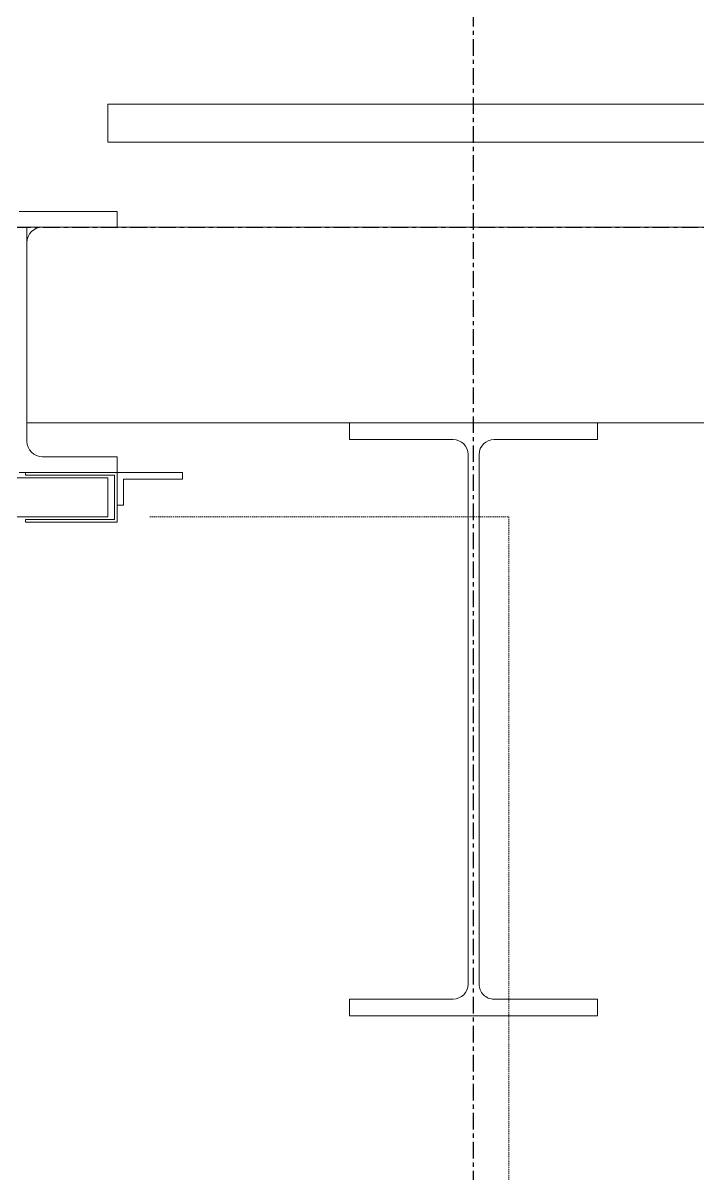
# Model space of a CAD drawing. Header units: millimetres. Extents: x -677815 to 476396, y -125373 to 39000.
# Drawn here: x 131473 to 131990, y -725 to 156 of the extents above; entities that cross this region are included whole.
import ezdxf

# ---------------------------------------------------------------- set-up
doc = ezdxf.new("R2010")
doc.units = ezdxf.units.MM
for name, pattern in [('Xref building Toll$0$_SBA Dash - Tight', [1.6, 1, -0.6]), ('Xref building Toll$0$CENTER', [7, 4, -1, 1, -1]), ('Xref building Toll$0$Grid Line', [22.225, 12.7, -3.175, 3.175, -3.175])]:
    doc.linetypes.add(name, pattern=pattern)
for name, color, linetype, lineweight in [('AM_BOR', 4, 'Continuous', 25), ('Xref building Toll$0$A-DOOR', 31, 'Continuous', 9), ('Xref building Toll$0$A-DOOR-FRAM', 31, 'Continuous', 9), ('Xref building Toll$0$A-WALL', 113, 'Continuous', 9), ('Xref building Toll$0$S-COLS', 52, 'Continuous', 9)]:
    doc.layers.add(name, color=color, linetype=linetype, lineweight=lineweight)
doc.layers.add('Xref building Toll$0$S-GRID', color=8, linetype='Continuous')

# ---------------------------------------------------------------- blocks, each defined once
blk = doc.blocks.new('Xref building Toll$0$Toll Grids')
at = {"layer": 'Xref building Toll$0$S-GRID', "linetype": 'Xref building Toll$0$Grid Line'}
for p, q in [((131818, -125373.32), (131818, 36031.45)), ((-9195.85, 0), (280997.67, 0))]:
    blk.add_line(p, q, dxfattribs=at)
blk = doc.blocks.new('Xref building Toll$0$UB-Universal Beam-Column - C1_5_460UB67-1337976-MASTER GROUND FLOOR')
at = {"layer": 'Xref building Toll$0$S-COLS', "lineweight": 18}
for p, q in [((-95, 227), (95, 227)), ((-95, 214.3), (-95, 227)), ((95, 227), (95, 214.3)), ((-15.65, 214.3), (-95, 214.3)), ((95, 214.3), (15.65, 214.3)), ((-4.25, -202.9), (-4.25, 202.9)), ((4.25, 202.9), (4.25, -202.9)), ((-95, -214.3), (-15.65, -214.3)), ((-95, -227), (-95, -214.3)), ((15.65, -214.3), (95, -214.3)), ((95, -214.3), (95, -227)), ((95, -227), (-95, -227))]:
    blk.add_line(p, q, dxfattribs=at)
at = {"layer": 'Xref building Toll$0$S-COLS'}
for p, q in [((-95, 227), (-95, 227)), ((95, 227), (95, 227)), ((-95, 214.3), (-95, 214.3)), ((95, 214.3), (95, 214.3)), ((-95, -214.3), (-95, -214.3)), ((95, -214.3), (95, -214.3)), ((-95, -227), (-95, -227)), ((95, -227), (95, -227))]:
    blk.add_line(p, q, dxfattribs=at)
at = {"layer": 'Xref building Toll$0$S-COLS', "lineweight": 18}
for centre, start, end in [((-15.65, 202.9), 360, 90), ((15.65, 202.9), 90, 180), ((-15.65, -202.9), 270, 360), ((15.65, -202.9), 180, 270)]:
    blk.add_arc(centre, 11.4, start, end, dxfattribs=at)
blk = doc.blocks.new('Xref building Toll$0$_SBA ROLLER LVDoor_C Clip At Side - 3000W x 5000H-2001799-MASTER GROUND FLOOR')
at = {"layer": 'Xref building Toll$0$A-DOOR'}
for p, q in [((1575, 87), (1500, 87)), ((1500, 87), (1575, 87)), ((1575, 75), (1575, 87)), ((1575, 87), (1575, 75)), ((1575, 87), (1575, 87)), ((1518, 75), (1575, 75)), ((1575, 75), (1518, 75)), ((1575, 75), (1575, 75)), ((1506, -89), (1506, 63)), ((1506, 63), (1506, -89)), ((1575, -101), (1518, -101)), ((1518, -101), (1575, -101)), ((1575, -113), (1575, -101)), ((1575, -101), (1575, -113)), ((1575, -101), (1575, -101)), ((1500, -113), (1575, -113)), ((1575, -113), (1500, -113)), ((1575, -113), (1575, -113)), ((1625, -113), (1575, -113)), ((1575, -113), (1575, -138)), ((1575, -138), (1575, -113)), ((1575, -113), (1625, -113)), ((1575, -113), (1575, -113)), ((1625, -118), (1625, -113)), ((1625, -113), (1625, -118)), ((1625, -113), (1625, -113)), ((1568, -117), (-1568, -117)), ((1568, -147), (1568, -117)), ((1580, -118), (1625, -118)), ((1580, -138), (1580, -118)), ((1580, -118), (1580, -138)), ((1625, -118), (1580, -118)), ((1580, -118), (1580, -118)), ((1625, -118), (1625, -118)), ((1575, -138), (1580, -138)), ((1580, -138), (1575, -138)), ((1575, -138), (1575, -138)), ((1580, -138), (1580, -138)), ((-1568, -147), (1568, -147))]:
    blk.add_line(p, q, dxfattribs=at)
at = {"layer": 'Xref building Toll$0$A-DOOR', "linetype": 'Xref building Toll$0$CENTER'}
blk.add_line((1800, 75), (1800, 75), dxfattribs=at)
at = {"layer": 'Xref building Toll$0$A-DOOR', "linetype": 'Xref building Toll$0$_SBA Dash - Tight'}
for p, q in [((1600, -147), (1875, -147)), ((1875, -147), (1875, -717))]:
    blk.add_line(p, q, dxfattribs=at)
at = {"layer": 'Xref building Toll$0$A-DOOR'}
for centre, start, end in [((1518, 63), 90, 180), ((1518, 63), 90, 180), ((1518, -89), 180, 270), ((1518, -89), 180, 270)]:
    blk.add_arc(centre, 12, start, end, dxfattribs=at)
at = {"layer": 'Xref building Toll$0$A-DOOR-FRAM'}
for p, q in [((1562, 75), (-1562, 75)), ((1562, 75), (1562, 75)), ((1505, -115), (1505, -113)), ((1505, -113), (1575, -113)), ((1505, -113), (1505, -113)), ((1575, -113), (1575, -151)), ((1575, -113), (1575, -113)), ((1573, -115), (1505, -115)), ((1505, -115), (1505, -115)), ((1573, -149), (1573, -115)), ((1573, -115), (1573, -115)), ((1505, -149), (1573, -149)), ((1505, -151), (1505, -149)), ((1505, -149), (1505, -149)), ((1573, -149), (1573, -149)), ((1575, -151), (1505, -151)), ((1505, -151), (1505, -151)), ((1575, -151), (1575, -151))]:
    blk.add_line(p, q, dxfattribs=at)
at = {"layer": 'Xref building Toll$0$A-DOOR-FRAM', "lineweight": 18}
for p, q in [((1575, -113), (1505, -113)), ((1505, -113), (1505, -115)), ((1575, -151), (1575, -113)), ((1505, -115), (1573, -115)), ((1573, -115), (1573, -149)), ((1505, -149), (1505, -151)), ((1573, -149), (1505, -149)), ((1505, -151), (1575, -151))]:
    blk.add_line(p, q, dxfattribs=at)
blk = doc.blocks.new('Xref building Toll$0$building block 28092016')
at = {"layer": 'Xref building Toll$0$A-WALL', "lineweight": 18}
for p, q in [((865844.64, -671405.46), (854087.64, -671405.46)), ((854087.64, -671405.46), (854087.64, -671434.46)), ((854087.64, -671434.46), (865844.64, -671434.46))]:
    blk.add_line(p, q, dxfattribs=at)
at = {"layer": 'Xref building Toll$0$A-WALL'}
for p, q in [((854025.64, -671499.46), (859682.14, -671499.46)), ((854025.64, -671649.46), (854025.64, -671499.46)), ((854272.64, -671649.46), (854025.64, -671649.46)), ((866513.64, -671649.46), (854462.64, -671649.46))]:
    blk.add_line(p, q, dxfattribs=at)
at = {"layer": 'Xref building Toll$0$A-DOOR'}
blk.add_blockref('Xref building Toll$0$_SBA ROLLER LVDoor_C Clip At Side - 3000W x 5000H-2001799-MASTER GROUND FLOOR', (852519.64, -671574.46), dxfattribs=at)
at = {"layer": 'Xref building Toll$0$S-COLS', "rotation": 180}
blk.add_blockref('Xref building Toll$0$UB-Universal Beam-Column - C1_5_460UB67-1337976-MASTER GROUND FLOOR', (854367.64, -671876.46), dxfattribs=at)
blk = doc.blocks.new('Xref building Toll')
for name, p in [('Xref building Toll$0$Toll Grids', (0, 0)), ('Xref building Toll$0$building block 28092016', (-722549.64, 671499.46))]:
    blk.add_blockref(name, p)

msp = doc.modelspace()

# ---------------------------------------------------------------- block references
at = {"layer": 'AM_BOR'}
msp.add_blockref('Xref building Toll', (0, 0), dxfattribs=at)

doc.saveas('drawing.dxf')
